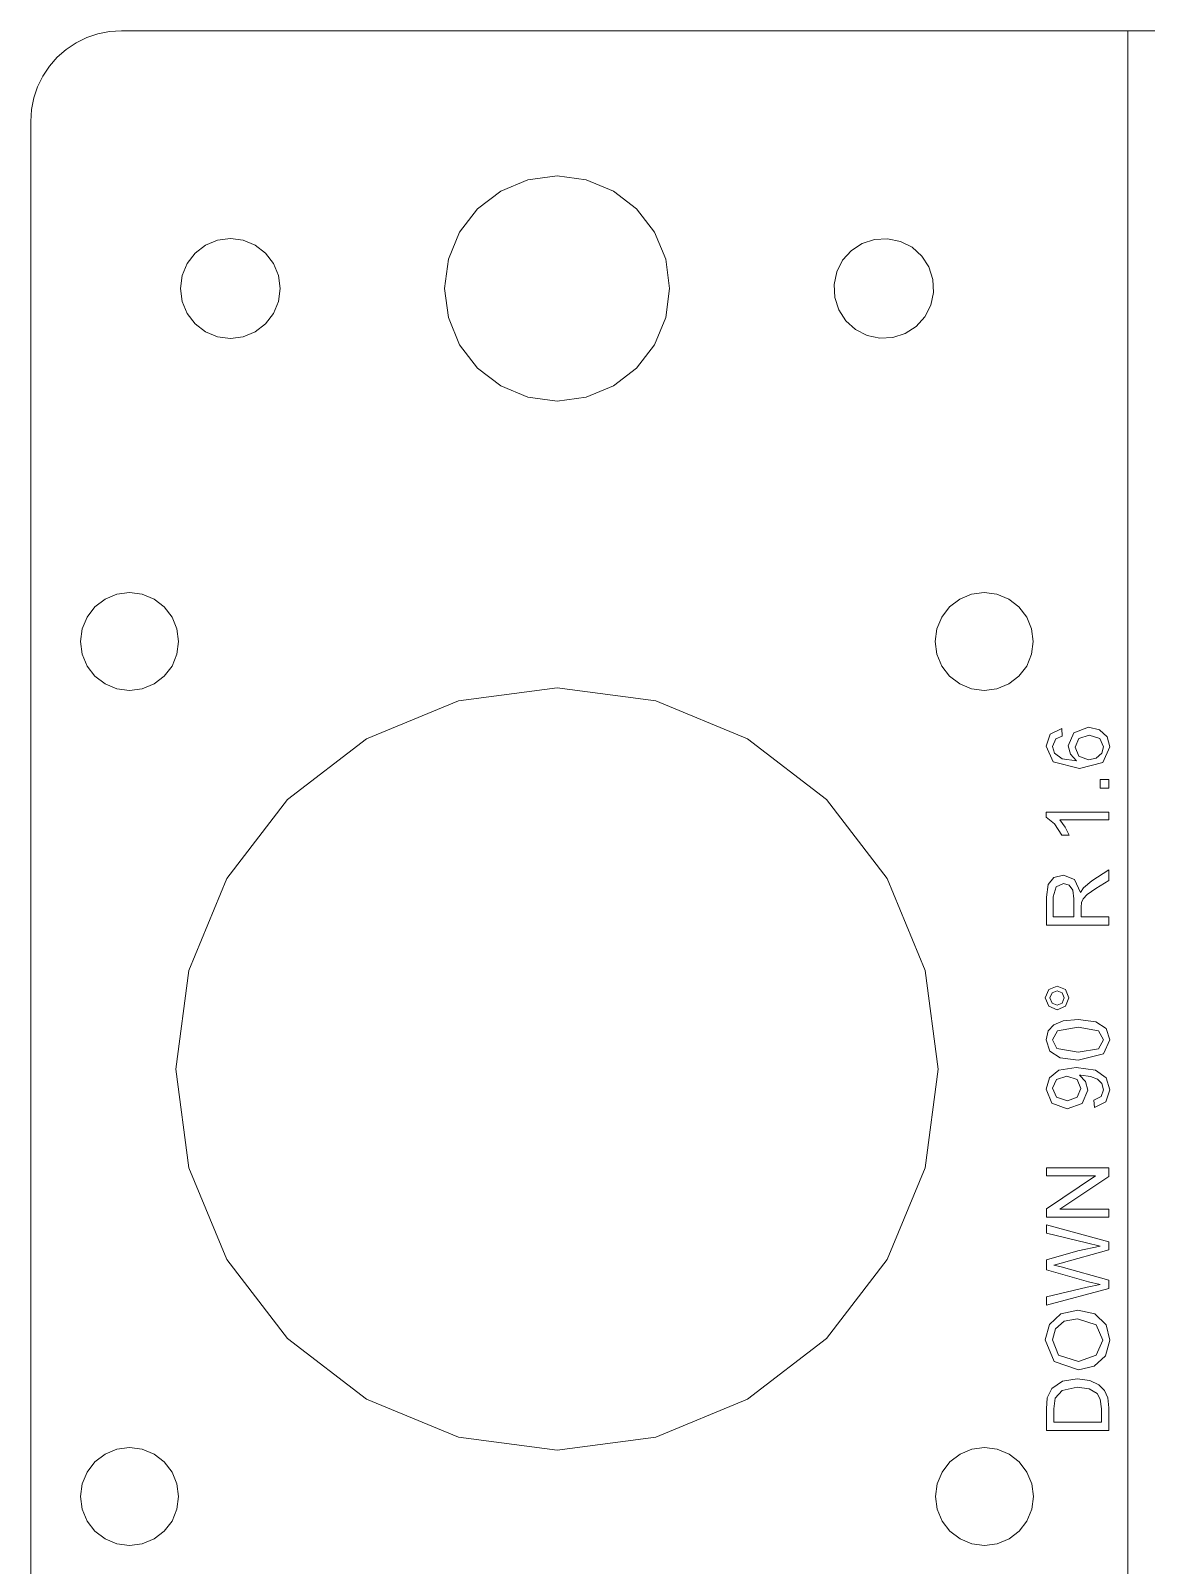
# Model space of a CAD drawing. Extents: x -144 to 2042, y -154 to 468.
# Drawn here: x 146.5 to 208, y 253.4 to 337.9 of the extents above; entities that cross this region are included whole.
import ezdxf

# ---------------------------------------------------------------- set-up
doc = ezdxf.new("R2010")
doc.units = 0
doc.layers.add('Layer0', color=7, linetype='BYLAYER', lineweight=5)

msp = doc.modelspace()

# ---------------------------------------------------------------- linework, layer by layer
at = {"layer": 'Layer0'}
for p, q in [((149.625, 337.517), (149.039, 337.228)), ((150.245, 337.728), (149.625, 337.517)), ((150.886, 337.855), (150.245, 337.728)), ((151.539, 337.898), (150.886, 337.855)), ((151.539, 337.898), (206.981, 337.898)), ((206.981, 337.898), (209.023, 337.898)), ((148.495, 336.865), (148.003, 336.434)), ((149.039, 337.228), (148.495, 336.865)), ((147.572, 335.942), (147.209, 335.398)), ((148.003, 336.434), (147.572, 335.942)), ((146.919, 334.811), (146.709, 334.192)), ((147.209, 335.398), (146.919, 334.811)), ((146.709, 334.192), (146.581, 333.551)), ((146.581, 333.551), (146.539, 332.898)), ((146.539, 332.898), (146.539, 228.498)), ((175.539, 329.898), (173.934, 329.687)), ((177.143, 329.687), (175.539, 329.898)), ((172.439, 329.067), (171.155, 328.082)), ((173.934, 329.687), (172.439, 329.067)), ((178.639, 329.067), (177.143, 329.687)), ((179.923, 328.082), (178.639, 329.067)), ((171.155, 328.082), (170.169, 326.798)), ((180.908, 326.798), (179.923, 328.082)), ((156.827, 326.354), (156.164, 326.08)), ((157.539, 326.448), (156.827, 326.354)), ((158.25, 326.354), (157.539, 326.448)), ((158.914, 326.08), (158.25, 326.354)), ((170.169, 326.798), (169.55, 325.303)), ((181.527, 325.303), (180.908, 326.798)), ((193.036, 326.402), (192.353, 326.179)), ((193.752, 326.44), (193.036, 326.402)), ((194.455, 326.291), (193.752, 326.44)), ((155.594, 325.643), (155.157, 325.073)), ((156.164, 326.08), (155.594, 325.643)), ((159.483, 325.643), (158.914, 326.08)), ((159.92, 325.073), (159.483, 325.643)), ((191.751, 325.788), (191.271, 325.254)), ((192.353, 326.179), (191.751, 325.788)), ((195.095, 325.965), (194.455, 326.291)), ((195.628, 325.486), (195.095, 325.965)), ((196.02, 324.884), (195.628, 325.486)), ((155.157, 325.073), (154.882, 324.41)), ((160.195, 324.41), (159.92, 325.073)), ((169.55, 325.303), (169.339, 323.698)), ((181.739, 323.698), (181.527, 325.303)), ((191.271, 325.254), (190.946, 324.614)), ((196.242, 324.201), (196.02, 324.884)), ((154.882, 324.41), (154.789, 323.698)), ((160.289, 323.698), (160.195, 324.41)), ((190.946, 324.614), (190.797, 323.912)), ((190.797, 323.912), (190.835, 323.195)), ((196.28, 323.484), (196.242, 324.201)), ((154.789, 323.698), (154.882, 322.986)), ((154.882, 322.986), (155.157, 322.323)), ((159.92, 322.323), (160.195, 322.986)), ((160.195, 322.986), (160.289, 323.698)), ((169.339, 323.698), (169.55, 322.093)), ((181.527, 322.093), (181.739, 323.698)), ((190.835, 323.195), (191.057, 322.512)), ((196.132, 322.782), (196.28, 323.484)), ((155.157, 322.323), (155.594, 321.753)), ((159.483, 321.753), (159.92, 322.323)), ((169.55, 322.093), (170.169, 320.598)), ((180.908, 320.598), (181.527, 322.093)), ((191.057, 322.512), (191.449, 321.91)), ((195.326, 321.608), (195.806, 322.142)), ((195.806, 322.142), (196.132, 322.782)), ((155.594, 321.753), (156.164, 321.316)), ((156.164, 321.316), (156.827, 321.042)), ((158.25, 321.042), (158.914, 321.316)), ((158.914, 321.316), (159.483, 321.753)), ((191.449, 321.91), (191.983, 321.431)), ((191.983, 321.431), (192.623, 321.105)), ((194.724, 321.217), (195.326, 321.608)), ((156.827, 321.042), (157.539, 320.948)), ((157.539, 320.948), (158.25, 321.042)), ((170.169, 320.598), (171.155, 319.314)), ((179.923, 319.314), (180.908, 320.598)), ((192.623, 321.105), (193.325, 320.956)), ((193.325, 320.956), (194.042, 320.994)), ((194.042, 320.994), (194.724, 321.217)), ((171.155, 319.314), (172.439, 318.329)), ((178.639, 318.329), (179.923, 319.314)), ((172.439, 318.329), (173.934, 317.709)), ((177.143, 317.709), (178.639, 318.329)), ((173.934, 317.709), (175.539, 317.498)), ((175.539, 317.498), (177.143, 317.709)), ((151.989, 306.948), (151.29, 306.856)), ((152.687, 306.856), (151.989, 306.948)), ((199.074, 306.948), (198.375, 306.856)), ((199.773, 306.856), (199.074, 306.948)), ((150.079, 306.157), (149.65, 305.598)), ((150.639, 306.586), (150.079, 306.157)), ((151.29, 306.856), (150.639, 306.586)), ((153.339, 306.586), (152.687, 306.856)), ((153.898, 306.157), (153.339, 306.586)), ((154.327, 305.598), (153.898, 306.157)), ((197.165, 306.157), (196.736, 305.598)), ((197.724, 306.586), (197.165, 306.157)), ((198.375, 306.856), (197.724, 306.586)), ((200.424, 306.586), (199.773, 306.856)), ((200.983, 306.157), (200.424, 306.586)), ((201.412, 305.598), (200.983, 306.157)), ((149.65, 305.598), (149.381, 304.947)), ((154.597, 304.947), (154.327, 305.598)), ((196.736, 305.598), (196.466, 304.947)), ((201.682, 304.947), (201.412, 305.598)), ((149.381, 304.947), (149.289, 304.248)), ((154.689, 304.248), (154.597, 304.947)), ((196.466, 304.947), (196.374, 304.248)), ((201.774, 304.248), (201.682, 304.947)), ((149.289, 304.248), (149.381, 303.549)), ((149.381, 303.549), (149.65, 302.898)), ((154.327, 302.898), (154.597, 303.549)), ((154.597, 303.549), (154.689, 304.248)), ((196.374, 304.248), (196.466, 303.549)), ((196.466, 303.549), (196.736, 302.898)), ((201.412, 302.898), (201.682, 303.549)), ((201.682, 303.549), (201.774, 304.248)), ((149.65, 302.898), (150.079, 302.339)), ((153.898, 302.339), (154.327, 302.898)), ((196.736, 302.898), (197.165, 302.339)), ((200.983, 302.339), (201.412, 302.898)), ((150.079, 302.339), (150.639, 301.91)), ((150.639, 301.91), (151.29, 301.64)), ((152.687, 301.64), (153.339, 301.91)), ((153.339, 301.91), (153.898, 302.339)), ((197.165, 302.339), (197.724, 301.91)), ((197.724, 301.91), (198.375, 301.64)), ((199.773, 301.64), (200.424, 301.91)), ((200.424, 301.91), (200.983, 302.339)), ((151.29, 301.64), (151.989, 301.548)), ((151.989, 301.548), (152.687, 301.64)), ((170.103, 300.982), (165.039, 298.885)), ((175.539, 301.698), (170.103, 300.982)), ((180.974, 300.982), (175.539, 301.698)), ((186.039, 298.885), (180.974, 300.982)), ((198.375, 301.64), (199.074, 301.548)), ((199.074, 301.548), (199.773, 301.64)), ((202.71, 299.153), (203.339, 299.464)), ((203.339, 299.464), (203.372, 299.044)), ((204.016, 299.228), (204.82, 299.525)), ((204.82, 299.525), (205.422, 299.385)), ((205.422, 299.385), (205.848, 299.001)), ((165.039, 298.885), (160.689, 295.547)), ((190.388, 295.547), (186.039, 298.885)), ((202.482, 298.487), (202.71, 299.153)), ((202.876, 297.621), (202.482, 298.487)), ((203.01, 298.884), (202.829, 298.461)), ((202.829, 298.461), (202.942, 298.107)), ((203.372, 299.044), (203.01, 298.884)), ((203.705, 298.508), (204.016, 299.228)), ((203.818, 298.046), (203.705, 298.508)), ((204.284, 298.903), (204.078, 298.424)), ((204.078, 298.424), (204.284, 297.938)), ((204.846, 299.093), (204.284, 298.903)), ((205.433, 298.9), (204.846, 299.093)), ((205.649, 298.44), (205.433, 298.9)), ((205.544, 298.091), (205.649, 298.44)), ((205.996, 298.447), (205.607, 297.586)), ((205.848, 299.001), (205.996, 298.447)), ((204.327, 297.253), (202.876, 297.621)), ((202.942, 298.107), (203.367, 297.792)), ((203.367, 297.792), (204.163, 297.673)), ((204.163, 297.673), (203.818, 298.046)), ((204.284, 297.938), (204.822, 297.738)), ((205.607, 297.586), (204.327, 297.253)), ((204.822, 297.738), (205.24, 297.831)), ((205.24, 297.831), (205.544, 298.091)), ((205.456, 296.173), (205.456, 296.654)), ((205.456, 296.654), (205.937, 296.654)), ((205.937, 296.173), (205.456, 296.173)), ((205.937, 296.654), (205.937, 296.173)), ((160.689, 295.547), (157.352, 291.198)), ((193.725, 291.198), (190.388, 295.547)), ((202.482, 294.581), (202.482, 294.853)), ((202.482, 294.853), (205.937, 294.853)), ((202.942, 294.206), (202.482, 294.581)), ((203.346, 293.586), (202.942, 294.206)), ((205.937, 294.431), (203.245, 294.431)), ((203.245, 294.431), (203.536, 294.031)), ((205.937, 294.853), (205.937, 294.431)), ((203.754, 293.586), (203.346, 293.586)), ((203.536, 294.031), (203.754, 293.586)), ((205.001, 291.067), (205.937, 291.666)), ((205.937, 291.666), (205.937, 291.093)), ((157.352, 291.198), (155.254, 286.133)), ((195.823, 286.133), (193.725, 291.198)), ((202.496, 290.159), (202.589, 290.858)), ((202.589, 290.858), (202.916, 291.241)), ((202.916, 291.241), (203.435, 291.384)), ((203.435, 290.915), (203.034, 290.737)), ((203.435, 291.384), (204.052, 291.147)), ((203.744, 290.823), (203.435, 290.915)), ((203.95, 290.555), (203.744, 290.823)), ((204.052, 291.147), (204.372, 290.415)), ((204.543, 290.689), (205.001, 291.067)), ((205.937, 291.093), (205.221, 290.638)), ((202.496, 288.633), (202.496, 290.159)), ((203.034, 290.737), (202.876, 290.177)), ((202.876, 290.177), (202.876, 289.088)), ((204.015, 290.067), (203.95, 290.555)), ((204.015, 289.088), (204.015, 290.067)), ((204.372, 290.415), (204.543, 290.689)), ((204.517, 290.078), (204.426, 289.87)), ((204.747, 290.309), (204.517, 290.078)), ((205.221, 290.638), (204.747, 290.309)), ((204.426, 289.87), (204.409, 289.616)), ((204.409, 289.616), (204.409, 289.088)), ((205.937, 288.633), (202.496, 288.633)), ((202.876, 289.088), (204.015, 289.088)), ((204.409, 289.088), (205.937, 289.088)), ((205.937, 289.088), (205.937, 288.633)), ((155.254, 286.133), (154.539, 280.698)), ((196.539, 280.698), (195.823, 286.133)), ((202.437, 284.612), (202.627, 285.074)), ((202.627, 285.074), (203.088, 285.264)), ((202.807, 284.892), (202.691, 284.614)), ((203.088, 285.008), (202.807, 284.892)), ((203.088, 285.264), (203.549, 285.073)), ((203.368, 284.892), (203.088, 285.008)), ((203.484, 284.614), (203.368, 284.892)), ((203.549, 285.073), (203.74, 284.612)), ((202.627, 284.153), (202.437, 284.612)), ((203.088, 283.961), (202.627, 284.153)), ((202.691, 284.614), (202.807, 284.334)), ((202.807, 284.334), (203.088, 284.217)), ((203.088, 284.217), (203.368, 284.334)), ((203.55, 284.153), (203.088, 283.961)), ((203.368, 284.334), (203.484, 284.614)), ((203.74, 284.612), (203.55, 284.153)), ((202.915, 283.14), (203.427, 283.353)), ((203.427, 283.353), (204.24, 283.431)), ((204.24, 283.431), (205.218, 283.307)), ((205.218, 283.307), (205.793, 282.934)), ((202.482, 282.309), (202.593, 282.795)), ((202.593, 282.795), (202.915, 283.14)), ((203.111, 282.798), (202.832, 282.304)), ((204.24, 282.997), (203.111, 282.798)), ((205.367, 282.798), (204.24, 282.997)), ((205.649, 282.309), (205.367, 282.798)), ((205.793, 282.934), (205.996, 282.309)), ((202.684, 281.686), (202.482, 282.309)), ((203.258, 281.312), (202.684, 281.686)), ((202.832, 282.304), (203.078, 281.839)), ((203.078, 281.839), (204.24, 281.621)), ((204.24, 281.621), (205.368, 281.819)), ((205.639, 281.527), (204.24, 281.187)), ((205.368, 281.819), (205.649, 282.309)), ((205.996, 282.309), (205.639, 281.527)), ((154.539, 280.698), (155.254, 275.263)), ((195.823, 275.263), (196.539, 280.698)), ((203.178, 280.632), (204.146, 280.776)), ((204.24, 281.187), (203.258, 281.312)), ((204.146, 280.776), (205.197, 280.633)), ((202.482, 279.595), (202.663, 280.209)), ((202.663, 280.209), (203.178, 280.632)), ((203.045, 280.113), (202.832, 279.647)), ((203.623, 280.307), (203.045, 280.113)), ((204.192, 280.118), (203.623, 280.307)), ((204.397, 279.635), (204.192, 280.118)), ((204.402, 280.356), (204.318, 280.353)), ((204.318, 280.353), (204.645, 280.007)), ((204.918, 280.292), (204.402, 280.356)), ((204.645, 280.007), (204.771, 279.532)), ((205.321, 280.135), (204.918, 280.292)), ((205.197, 280.633), (205.792, 280.207)), ((205.559, 279.895), (205.321, 280.135)), ((205.649, 279.553), (205.559, 279.895)), ((205.792, 280.207), (205.996, 279.544)), ((202.801, 278.822), (202.482, 279.595)), ((202.832, 279.647), (203.062, 279.156)), ((203.062, 279.156), (203.658, 278.947)), ((203.658, 278.947), (204.192, 279.146)), ((204.192, 279.146), (204.397, 279.635)), ((204.771, 279.532), (204.461, 278.809)), ((205.104, 278.983), (205.519, 279.18)), ((205.141, 278.576), (205.104, 278.983)), ((205.519, 279.18), (205.649, 279.553)), ((205.996, 279.544), (205.772, 278.884)), ((203.644, 278.513), (202.801, 278.822)), ((204.461, 278.809), (203.644, 278.513)), ((205.772, 278.884), (205.141, 278.576)), ((155.254, 275.263), (157.352, 270.198)), ((193.725, 270.198), (195.823, 275.263)), ((202.496, 274.811), (202.496, 275.248)), ((202.496, 275.248), (205.937, 275.248)), ((202.496, 273.004), (205.198, 274.811)), ((205.198, 274.811), (202.496, 274.811)), ((205.937, 274.781), (203.233, 272.973)), ((205.937, 275.248), (205.937, 274.781)), ((202.496, 272.537), (202.496, 273.004)), ((205.937, 272.537), (202.496, 272.537)), ((203.233, 272.973), (205.937, 272.973)), ((205.937, 272.973), (205.937, 272.537)), ((202.496, 271.659), (202.496, 272.116)), ((202.496, 272.116), (205.937, 271.173)), ((204.707, 271.119), (202.496, 271.659)), ((202.496, 270.187), (204.238, 270.68)), ((205.937, 270.734), (203.315, 270.008)), ((204.238, 270.68), (205.456, 270.947)), ((205.456, 270.947), (204.707, 271.119)), ((205.937, 271.173), (205.937, 270.734)), ((157.352, 270.198), (160.689, 265.849)), ((190.388, 265.849), (193.725, 270.198)), ((202.496, 269.638), (202.496, 270.187)), ((203.315, 270.008), (202.911, 269.9)), ((202.911, 269.9), (203.315, 269.8)), ((203.315, 269.8), (205.937, 269.069)), ((204.82, 268.983), (202.496, 269.638)), ((205.456, 268.828), (204.82, 268.983)), ((205.937, 269.069), (205.937, 268.605)), ((202.496, 268.159), (204.752, 268.682)), ((205.937, 268.605), (202.496, 267.692)), ((202.496, 267.692), (202.496, 268.159)), ((204.752, 268.682), (205.456, 268.828)), ((202.663, 266.633), (203.298, 267.216)), ((203.298, 267.216), (204.221, 267.417)), ((204.221, 267.417), (205.158, 267.206)), ((205.158, 267.206), (205.784, 266.607)), ((202.435, 265.774), (202.663, 266.633)), ((202.999, 266.39), (202.827, 265.776)), ((203.485, 266.805), (202.999, 266.39)), ((204.219, 266.947), (203.485, 266.805)), ((205.245, 266.615), (204.219, 266.947)), ((205.606, 265.769), (205.245, 266.615)), ((205.784, 266.607), (205.996, 265.771)), ((160.689, 265.849), (165.039, 262.511)), ((186.039, 262.511), (190.388, 265.849)), ((202.92, 264.586), (202.435, 265.774)), ((202.827, 265.776), (203.159, 264.944)), ((205.248, 264.93), (205.606, 265.769)), ((205.996, 265.771), (205.761, 264.903)), ((203.159, 264.944), (204.268, 264.595)), ((204.268, 264.595), (205.248, 264.93)), ((205.761, 264.903), (205.12, 264.323)), ((204.261, 264.126), (202.92, 264.586)), ((205.12, 264.323), (204.261, 264.126)), ((202.545, 262.591), (202.792, 263.095)), ((202.792, 263.095), (203.38, 263.503)), ((203.361, 262.991), (202.972, 262.56)), ((204.191, 263.168), (203.361, 262.991)), ((203.38, 263.503), (204.198, 263.638)), ((204.854, 263.078), (204.191, 263.168)), ((204.198, 263.638), (204.893, 263.546)), ((205.289, 262.825), (204.854, 263.078)), ((204.893, 263.546), (205.394, 263.311)), ((205.394, 263.311), (205.706, 262.998)), ((205.706, 262.998), (205.879, 262.587)), ((165.039, 262.511), (170.103, 260.414)), ((180.974, 260.414), (186.039, 262.511)), ((202.496, 261.978), (202.545, 262.591)), ((202.972, 262.56), (202.902, 261.971)), ((205.468, 262.517), (205.289, 262.825)), ((205.531, 261.983), (205.468, 262.517)), ((205.879, 262.587), (205.937, 262.034)), ((202.496, 260.792), (202.496, 261.978)), ((202.902, 261.971), (202.902, 261.248)), ((202.902, 261.248), (205.531, 261.248)), ((205.531, 261.248), (205.531, 261.983)), ((205.937, 262.034), (205.937, 260.792)), ((170.103, 260.414), (175.539, 259.698)), ((175.539, 259.698), (180.974, 260.414)), ((205.937, 260.792), (202.496, 260.792)), ((151.29, 259.756), (150.639, 259.486)), ((151.989, 259.848), (151.29, 259.756)), ((152.687, 259.756), (151.989, 259.848)), ((153.339, 259.486), (152.687, 259.756)), ((198.39, 259.756), (197.739, 259.486)), ((199.089, 259.848), (198.39, 259.756)), ((199.787, 259.756), (199.089, 259.848)), ((200.439, 259.486), (199.787, 259.756)), ((150.079, 259.057), (149.65, 258.498)), ((150.639, 259.486), (150.079, 259.057)), ((153.898, 259.057), (153.339, 259.486)), ((154.327, 258.498), (153.898, 259.057)), ((197.179, 259.057), (196.75, 258.498)), ((197.739, 259.486), (197.179, 259.057)), ((200.998, 259.057), (200.439, 259.486)), ((201.427, 258.498), (200.998, 259.057)), ((149.381, 257.847), (149.289, 257.148)), ((149.65, 258.498), (149.381, 257.847)), ((154.597, 257.847), (154.327, 258.498)), ((154.689, 257.148), (154.597, 257.847)), ((196.481, 257.847), (196.389, 257.148)), ((196.75, 258.498), (196.481, 257.847)), ((201.697, 257.847), (201.427, 258.498)), ((201.789, 257.148), (201.697, 257.847)), ((149.289, 257.148), (149.381, 256.449)), ((154.597, 256.449), (154.689, 257.148)), ((196.389, 257.148), (196.481, 256.449)), ((201.697, 256.449), (201.789, 257.148)), ((149.381, 256.449), (149.65, 255.798)), ((154.327, 255.798), (154.597, 256.449)), ((196.481, 256.449), (196.75, 255.798)), ((201.427, 255.798), (201.697, 256.449)), ((149.65, 255.798), (150.079, 255.239)), ((153.898, 255.239), (154.327, 255.798)), ((196.75, 255.798), (197.179, 255.239)), ((200.998, 255.239), (201.427, 255.798)), ((150.079, 255.239), (150.639, 254.81)), ((150.639, 254.81), (151.29, 254.54)), ((151.29, 254.54), (151.989, 254.448)), ((151.989, 254.448), (152.687, 254.54)), ((152.687, 254.54), (153.339, 254.81)), ((153.339, 254.81), (153.898, 255.239)), ((197.179, 255.239), (197.739, 254.81)), ((197.739, 254.81), (198.39, 254.54)), ((198.39, 254.54), (199.089, 254.448)), ((199.089, 254.448), (199.787, 254.54)), ((199.787, 254.54), (200.439, 254.81)), ((200.439, 254.81), (200.998, 255.239))]:
    msp.add_line(p, q, dxfattribs=at)
at = {"layer": 'Layer0', "color": 2, "true_color": 0xffff00}
msp.add_line((206.981, 337.898), (206.981, 223.498), dxfattribs=at)

doc.saveas('drawing.dxf')
